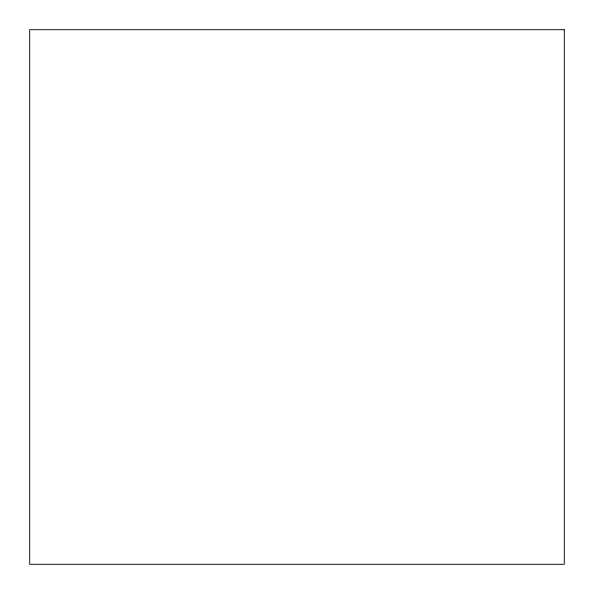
<?xml version="1.0" encoding="UTF-8"?>
<svg xmlns="http://www.w3.org/2000/svg" width="594" height="594" viewBox="0 0 594 594"><rect width="100%" height="100%" fill="white"/><g stroke="black" fill="none" stroke-linecap="round" stroke-linejoin="round"><path stroke-width="0.89" d="M564.3 29.7L29.7 29.7L29.7 564.3L564.3 564.3L564.3 29.7"/></g></svg>
